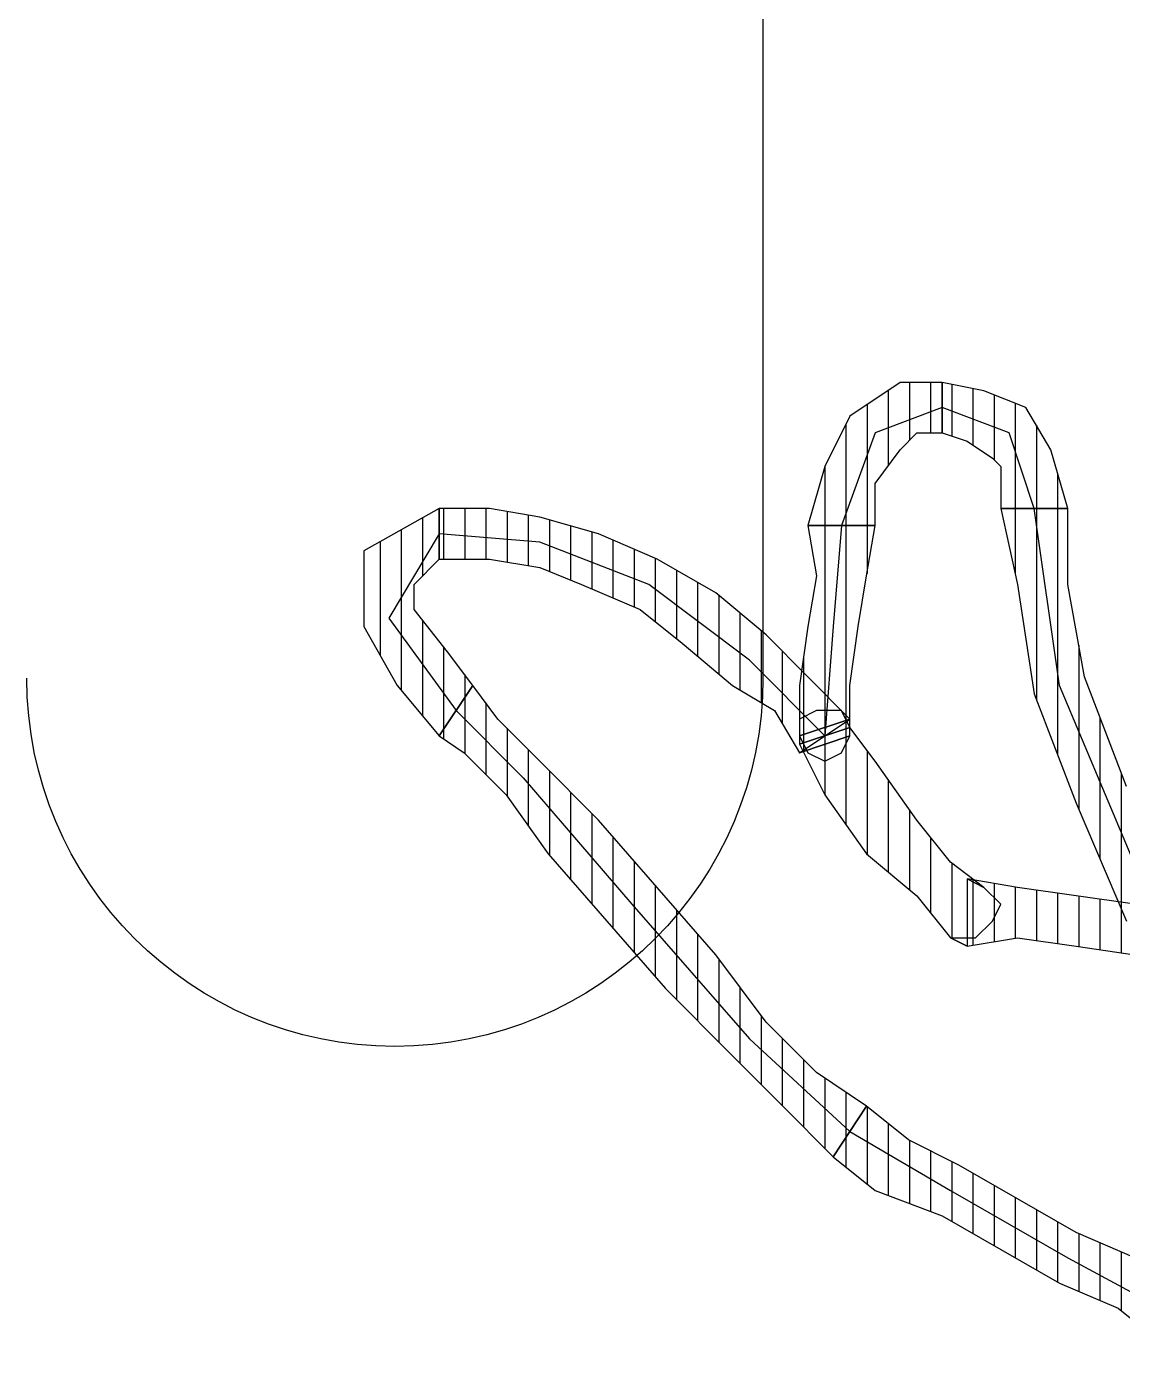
# Model space of a CAD drawing. Header units: millimetres. Extents: x 11489 to 12006, y 36725 to 37730.
# Drawn here: x 11810.31 to 11816.78, y 37437.38 to 37445.29 of the extents above; entities that cross this region are included whole.
import ezdxf

# ---------------------------------------------------------------- set-up
doc = ezdxf.new("R2010")
doc.units = ezdxf.units.MM
doc.layers.add('002 Çizgi', color=7, linetype='Continuous')
doc.layers.add('OC-Mutfak_Ekipman', color=252, linetype='Continuous')
pattern_1 = [(360, (-19413.11011, 29189.02214), (1e-16, 0.125), [25])]

# ---------------------------------------------------------------- blocks, each defined once
blk = doc.blocks.new('A$C3596506F')
at = {"layer": '002 Çizgi', "color": 7}
blk.add_line((42.4972, 132.6686), (42.4972, 105.9968), dxfattribs=at)
blk.add_arc((44.6701, 105.9968), 2.1729, 180, 0, dxfattribs=at)
blk = doc.blocks.new('A$C0b4f8896')
at = {"ltscale": 30}
h = blk.add_hatch(dxfattribs=at)
h.set_pattern_fill('DC_LINES', color=256, scale=0.1, style=0)
h.set_pattern_definition(pattern_1)
edge = h.paths.add_edge_path(flags=0)
edge.add_line((47.886, 6.333), (47.7866, 6.0859))
edge.add_line((47.7866, 6.0859), (47.6873, 5.7393))
edge.add_line((47.6873, 5.7393), (47.5879, 5.3926))
edge.add_line((47.5879, 5.3926), (47.4886, 4.9473))
edge.add_line((47.4886, 4.9473), (47.3892, 4.5518))
edge.add_line((47.3892, 4.5518), (47.3395, 4.2061))
edge.add_line((47.3395, 4.2061), (47.2899, 3.8594))
edge.add_line((47.2899, 3.8594), (47.2402, 3.5625))
edge.add_line((47.2402, 3.5625), (47.6376, 3.5625))
edge.add_line((47.6376, 3.5625), (47.5879, 3.8594))
edge.add_line((47.5879, 3.8594), (47.6376, 4.2061))
edge.add_line((47.6376, 4.2061), (47.6873, 4.5518))
edge.add_line((47.6873, 4.5518), (47.7866, 4.9473))
edge.add_line((47.7866, 4.9473), (47.886, 5.2939))
edge.add_line((47.886, 5.2939), (47.9853, 5.6406))
edge.add_line((47.9853, 5.6406), (48.0847, 5.9863))
edge.add_line((48.0847, 5.9863), (48.184, 6.2344))
h = blk.add_hatch(dxfattribs=at)
h.set_pattern_fill('DC_LINES', color=256, scale=0.1, style=0)
h.set_pattern_definition(pattern_1)
edge = h.paths.add_edge_path(flags=0)
edge.add_line((49.9225, 5.2939), (49.9225, 5.2441))
edge.add_line((49.9225, 5.2441), (49.7736, 5.0469))
edge.add_line((49.7736, 5.0469), (49.6743, 4.8984))
edge.add_line((49.6743, 4.8984), (49.4756, 4.5518))
edge.add_line((49.4756, 4.5518), (49.3265, 4.2061))
edge.add_line((49.3265, 4.2061), (49.1279, 3.8594))
edge.add_line((49.1279, 3.8594), (48.9291, 3.5127))
edge.add_line((48.9291, 3.5127), (48.7801, 3.2158))
edge.add_line((48.7801, 3.2158), (48.5814, 2.9688))
edge.add_line((48.5814, 2.9688), (48.8795, 2.7705))
edge.add_line((48.8795, 2.7705), (49.0781, 3.0186))
edge.add_line((49.0781, 3.0186), (49.2272, 3.4141))
edge.add_line((49.2272, 3.4141), (49.4258, 3.7607))
edge.add_line((49.4258, 3.7607), (49.6246, 4.1064))
edge.add_line((49.6246, 4.1064), (49.7736, 4.4531))
edge.add_line((49.7736, 4.4531), (49.9723, 4.7002))
edge.add_line((49.9723, 4.7002), (50.0717, 4.9473))
edge.add_line((50.0717, 4.9473), (50.1213, 5.0469))
edge.add_line((50.1213, 5.0469), (50.1213, 4.9971))
h = blk.add_hatch(dxfattribs=at)
h.set_pattern_fill('DC_LINES', color=256, scale=0.1, style=0)
h.set_pattern_definition(pattern_1)
edge = h.paths.add_edge_path(flags=0)
edge.add_line((45.0546, 3.7607), (45.5016, 3.8594))
edge.add_line((45.5016, 3.8594), (46.1474, 3.958))
edge.add_line((46.1474, 3.958), (46.7932, 4.2061))
edge.add_line((46.7932, 4.2061), (47.4886, 4.502))
edge.add_line((47.4886, 4.502), (47.2899, 4.7988))
edge.add_line((47.2899, 4.7988), (46.6938, 4.502))
edge.add_line((46.6938, 4.502), (46.048, 4.2549))
edge.add_line((46.048, 4.2549), (45.5016, 4.1562))
edge.add_line((45.5016, 4.1562), (45.0546, 4.1562))
h = blk.add_hatch(dxfattribs=at)
h.set_pattern_fill('DC_LINES', color=256, scale=0.1, style=0)
h.set_pattern_definition(pattern_1)
edge = h.paths.add_edge_path(flags=0)
edge.add_line((44.6075, 3.4141), (44.6572, 3.5625))
edge.add_line((44.6572, 3.5625), (44.7565, 3.7109))
edge.add_line((44.7565, 3.7109), (44.8062, 3.7607))
edge.add_line((44.8062, 3.7607), (45.0546, 3.7607))
edge.add_line((45.0546, 3.7607), (45.0546, 4.1562))
edge.add_line((45.0546, 4.1562), (44.7068, 4.0566))
edge.add_line((44.7068, 4.0566), (44.4585, 3.9092))
edge.add_line((44.4585, 3.9092), (44.3591, 3.6611))
edge.add_line((44.3591, 3.6611), (44.3094, 3.4141))
h = blk.add_hatch(dxfattribs=at)
h.set_pattern_fill('DC_LINES', color=256, scale=0.1, style=0)
h.set_pattern_definition(pattern_1)
edge = h.paths.add_edge_path(flags=0)
edge.add_line((47.2402, 3.5625), (47.2899, 3.6611))
edge.add_line((47.2899, 3.6611), (47.1409, 3.4639))
edge.add_line((47.1409, 3.4639), (46.8925, 3.2656))
edge.add_line((46.8925, 3.2656), (46.5447, 3.0186))
edge.add_line((46.5447, 3.0186), (46.3461, 2.8701))
edge.add_line((46.3461, 2.8701), (46.4454, 2.5732))
edge.add_line((46.4454, 2.5732), (46.7435, 2.7217))
edge.add_line((46.7435, 2.7217), (47.0912, 2.9688))
edge.add_line((47.0912, 2.9688), (47.3395, 3.2656))
edge.add_line((47.3395, 3.2656), (47.5879, 3.4639))
edge.add_line((47.5879, 3.4639), (47.6376, 3.5625))
edge.add_line((47.6376, 3.5625), (47.5879, 3.4639))
edge.add_line((47.5879, 3.4639), (47.5879, 3.6123))
edge.add_line((47.5879, 3.6123), (47.4886, 3.7109))
edge.add_line((47.4886, 3.7109), (47.3892, 3.7607))
edge.add_line((47.3892, 3.7607), (47.2899, 3.6611))
h = blk.add_hatch(dxfattribs=at)
h.set_pattern_fill('DC_LINES', color=256, scale=0.1, style=0)
h.set_pattern_definition(pattern_1)
edge = h.paths.add_edge_path(flags=0)
edge.add_line((45.1539, 3.0186), (44.9055, 3.0186))
edge.add_line((44.9055, 3.0186), (44.7068, 3.167))
edge.add_line((44.7068, 3.167), (44.6075, 3.2656))
edge.add_line((44.6075, 3.2656), (44.6075, 3.4141))
edge.add_line((44.6075, 3.4141), (44.3094, 3.4141))
edge.add_line((44.3094, 3.4141), (44.3094, 3.167))
edge.add_line((44.3094, 3.167), (44.5081, 2.8701))
edge.add_line((44.5081, 2.8701), (44.8062, 2.7217))
edge.add_line((44.8062, 2.7217), (45.1539, 2.6221))
h = blk.add_hatch(dxfattribs=at)
h.set_pattern_fill('DC_LINES', color=256, scale=0.1, style=0)
h.set_pattern_definition(pattern_1)
edge = h.paths.add_edge_path(flags=0)
edge.add_line((46.4951, 2.5732), (46.3958, 2.8701))
edge.add_line((46.3958, 2.8701), (46.0977, 2.8701))
edge.add_line((46.0977, 2.8701), (45.75, 2.9189))
edge.add_line((45.75, 2.9189), (45.452, 2.9688))
edge.add_line((45.452, 2.9688), (45.1539, 3.0186))
edge.add_line((45.1539, 3.0186), (45.1539, 2.6221))
edge.add_line((45.1539, 2.6221), (45.452, 2.6719))
edge.add_line((45.452, 2.6719), (45.75, 2.6221))
edge.add_line((45.75, 2.6221), (46.0977, 2.5732))
edge.add_line((46.0977, 2.5732), (46.3958, 2.5732))
edge.add_line((46.3958, 2.5732), (46.2964, 2.8701))
edge.add_line((46.2964, 2.8701), (46.3958, 2.5732))
edge.add_line((46.3958, 2.5732), (46.4951, 2.6221))
edge.add_line((46.4951, 2.6221), (46.5447, 2.7217))
edge.add_line((46.5447, 2.7217), (46.4951, 2.8203))
edge.add_line((46.4951, 2.8203), (46.3958, 2.8701))
h = blk.add_hatch(dxfattribs=at)
h.set_pattern_fill('DC_LINES', color=256, scale=0.1, style=0)
h.set_pattern_definition(pattern_1)
edge = h.paths.add_edge_path(flags=0)
edge.add_line((48.5814, 2.9688), (48.3827, 2.6719))
edge.add_line((48.3827, 2.6719), (48.0847, 2.375))
edge.add_line((48.0847, 2.375), (47.6873, 2.0781))
edge.add_line((47.6873, 2.0781), (47.2899, 1.7314))
edge.add_line((47.2899, 1.7314), (46.8925, 1.3857))
edge.add_line((46.8925, 1.3857), (46.5447, 1.0391))
edge.add_line((46.5447, 1.0391), (46.2964, 0.792))
edge.add_line((46.2964, 0.792), (46.0977, 0.6436))
edge.add_line((46.0977, 0.6436), (46.3958, 0.4453))
edge.add_line((46.3958, 0.4453), (46.4951, 0.5938))
edge.add_line((46.4951, 0.5938), (46.7435, 0.8408))
edge.add_line((46.7435, 0.8408), (47.0912, 1.0889))
edge.add_line((47.0912, 1.0889), (47.4886, 1.4346))
edge.add_line((47.4886, 1.4346), (47.886, 1.7812))
edge.add_line((47.886, 1.7812), (48.2833, 2.1768))
edge.add_line((48.2833, 2.1768), (48.5814, 2.4736))
edge.add_line((48.5814, 2.4736), (48.8795, 2.7705))
h = blk.add_hatch(dxfattribs=at)
h.set_pattern_fill('DC_LINES', color=256, scale=0.1, style=0)
h.set_pattern_definition(pattern_1)
edge = h.paths.add_edge_path(flags=0)
edge.add_line((45.3525, 0.4453), (45.3525, 0.7422))
edge.add_line((45.3525, 0.7422), (45.4023, 1.0391))
edge.add_line((45.4023, 1.0391), (45.5016, 1.2861))
edge.add_line((45.5016, 1.2861), (45.6506, 1.6328))
edge.add_line((45.6506, 1.6328), (45.8493, 1.8799))
edge.add_line((45.8493, 1.8799), (46.0977, 2.1768))
edge.add_line((46.0977, 2.1768), (46.2467, 2.4248))
edge.add_line((46.2467, 2.4248), (46.4951, 2.5732))
edge.add_line((46.4951, 2.5732), (46.2964, 2.8701))
edge.add_line((46.2964, 2.8701), (46.048, 2.6221))
edge.add_line((46.048, 2.6221), (45.7996, 2.375))
edge.add_line((45.7996, 2.375), (45.5513, 2.0781))
edge.add_line((45.5513, 2.0781), (45.3525, 1.7314))
edge.add_line((45.3525, 1.7314), (45.2036, 1.3857))
edge.add_line((45.2036, 1.3857), (45.1042, 1.0391))
edge.add_line((45.1042, 1.0391), (45.0546, 0.7422))
edge.add_line((45.0546, 0.7422), (45.0546, 0.4453))
h = blk.add_hatch(dxfattribs=at)
h.set_pattern_fill('DC_LINES', color=256, scale=0.1, style=0)
h.set_pattern_definition(pattern_1)
edge = h.paths.add_edge_path(flags=0)
edge.add_line((46.0977, 0.6436), (45.899, 0.4951))
edge.add_line((45.899, 0.4951), (45.6506, 0.2969))
edge.add_line((45.6506, 0.2969), (45.5016, 0.2969))
edge.add_line((45.5016, 0.2969), (45.3525, 0.4453))
edge.add_line((45.3525, 0.4453), (45.0546, 0.4453))
edge.add_line((45.0546, 0.4453), (45.3029, 0))
edge.add_line((45.3029, 0), (45.75, 0))
edge.add_line((45.75, 0), (46.0977, 0.1982))
edge.add_line((46.0977, 0.1982), (46.3958, 0.4453))
for p, q in [((49.4756, 4.1562), (49.8232, 4.7988)), ((49.7736, 4.4531), (49.9723, 4.7002)), ((47.3892, 4.6514), (46.0977, 4.1064)), ((47.3892, 4.5518), (47.3395, 4.2061)), ((47.6376, 4.2061), (47.6873, 4.5518)), ((49.4756, 4.5518), (49.3265, 4.2061)), ((46.6938, 4.502), (46.048, 4.2549)), ((46.7932, 4.2061), (47.4886, 4.502)), ((49.6246, 4.1064), (49.7736, 4.4531)), ((46.048, 4.2549), (45.5016, 4.1562)), ((46.1474, 3.958), (46.7932, 4.2061)), ((47.3395, 4.2061), (47.2899, 3.8594)), ((47.5879, 3.8594), (47.6376, 4.2061)), ((49.3265, 4.2061), (49.1279, 3.8594)), ((45.0546, 4.1562), (44.7068, 4.0566)), ((45.0546, 3.7607), (45.0546, 4.1562)), ((45.5016, 4.1562), (45.0546, 4.1562)), ((45.0546, 4.1562), (45.0546, 4.1562)), ((45.0546, 4.1562), (45.0546, 3.7607)), ((49.0781, 3.4639), (49.4756, 4.1562)), ((44.7068, 4.0566), (44.4585, 3.9092)), ((46.0977, 4.1064), (45.0546, 3.958)), ((49.4258, 3.7607), (49.6246, 4.1064)), ((45.0546, 3.958), (44.6075, 3.8096)), ((45.5016, 3.8594), (46.1474, 3.958)), ((44.4585, 3.9092), (44.3591, 3.6611)), ((44.6075, 3.8096), (44.4585, 3.4141)), ((45.0546, 3.7607), (45.5016, 3.8594)), ((47.2899, 3.8594), (47.2402, 3.5625)), ((47.6376, 3.5625), (47.5879, 3.8594)), ((49.1279, 3.8594), (48.9291, 3.5127)), ((44.7565, 3.7109), (44.8062, 3.7607)), ((44.8062, 3.7607), (45.0546, 3.7607)), ((45.0546, 3.7607), (45.0546, 3.7607)), ((45.0546, 3.7607), (45.0546, 3.7607)), ((47.3892, 3.7607), (47.2899, 3.6611)), ((47.4886, 3.7109), (47.3892, 3.7607)), ((49.2272, 3.4141), (49.4258, 3.7607)), ((44.3591, 3.6611), (44.3094, 3.4141)), ((44.6572, 3.5625), (44.7565, 3.7109)), ((47.2899, 3.6611), (47.1409, 3.4639)), ((47.2402, 3.5625), (47.2899, 3.6611)), ((47.2899, 3.6611), (47.2402, 3.5625)), ((47.5879, 3.6123), (47.4886, 3.7109)), ((44.6075, 3.4141), (44.6572, 3.5625)), ((47.2402, 3.5625), (47.6376, 3.5625)), ((47.2402, 3.5625), (47.2402, 3.5625)), ((47.5879, 3.4639), (47.5879, 3.6123)), ((47.5879, 3.4639), (47.6376, 3.5625)), ((47.6376, 3.5625), (47.5879, 3.4639)), ((48.9291, 3.5127), (48.7801, 3.2158)), ((44.3094, 3.4141), (44.3094, 3.4141)), ((44.3094, 3.4141), (44.6075, 3.4141)), ((44.6075, 3.4141), (44.3094, 3.4141)), ((44.3094, 3.4141), (44.3094, 3.167)), ((44.4585, 3.4141), (44.6075, 3.0186)), ((44.6075, 3.4141), (44.6075, 3.4141)), ((44.6075, 3.4141), (44.6075, 3.4141)), ((44.6075, 3.2656), (44.6075, 3.4141)), ((47.1409, 3.4639), (46.8925, 3.2656)), ((47.3395, 3.2656), (47.5879, 3.4639)), ((48.7304, 2.8701), (49.0781, 3.4639)), ((49.0781, 3.0186), (49.2272, 3.4141)), ((44.7068, 3.167), (44.6075, 3.2656)), ((46.8925, 3.2656), (46.5447, 3.0186)), ((47.0912, 2.9688), (47.3395, 3.2656)), ((44.3094, 3.167), (44.5081, 2.8701)), ((44.9055, 3.0186), (44.7068, 3.167)), ((48.7801, 3.2158), (48.5814, 2.9688)), ((44.6075, 3.0186), (45.1539, 2.8203)), ((45.1539, 3.0186), (44.9055, 3.0186)), ((45.1539, 3.0186), (45.1539, 3.0186)), ((45.1539, 2.6221), (45.1539, 3.0186)), ((45.1539, 3.0186), (45.1539, 3.0186)), ((45.452, 2.9688), (45.1539, 3.0186)), ((45.1539, 3.0186), (45.1539, 2.6221)), ((46.5447, 3.0186), (46.3461, 2.8701)), ((48.8795, 2.7705), (49.0781, 3.0186)), ((45.75, 2.9189), (45.452, 2.9688)), ((46.7435, 2.7217), (47.0912, 2.9688)), ((48.5814, 2.9688), (48.3827, 2.6719)), ((48.5814, 2.9688), (48.5814, 2.9688)), ((48.8795, 2.7705), (48.5814, 2.9688)), ((48.5814, 2.9688), (48.5814, 2.9688)), ((48.5814, 2.9688), (48.8795, 2.7705)), ((44.5081, 2.8701), (44.8062, 2.7217)), ((46.0977, 2.8701), (45.75, 2.9189)), ((46.2964, 2.8701), (46.048, 2.6221)), ((46.3958, 2.8701), (46.0977, 2.8701)), ((46.3461, 2.8701), (46.2467, 2.8203)), ((46.3958, 2.5732), (46.2964, 2.8701)), ((46.2964, 2.8701), (46.3958, 2.5732)), ((46.4951, 2.5732), (46.2964, 2.8701)), ((46.3461, 2.8701), (46.4454, 2.5732)), ((46.4454, 2.5732), (46.3461, 2.8701)), ((46.3461, 2.8701), (46.3461, 2.8701)), ((46.4951, 2.5732), (46.3958, 2.8701)), ((46.4951, 2.8203), (46.3958, 2.8701)), ((46.3958, 2.8701), (46.4951, 2.5732)), ((48.184, 2.2764), (48.7304, 2.8701)), ((45.1539, 2.8203), (45.75, 2.7705)), ((45.75, 2.7705), (46.3958, 2.7217)), ((46.2467, 2.8203), (46.2467, 2.6719)), ((46.5447, 2.7217), (46.4951, 2.8203)), ((48.5814, 2.4736), (48.8795, 2.7705)), ((48.8795, 2.7705), (48.8795, 2.7705)), ((44.8062, 2.7217), (45.1539, 2.6221)), ((46.3958, 2.7217), (45.9487, 2.2764)), ((46.4454, 2.5732), (46.7435, 2.7217)), ((46.4951, 2.6221), (46.5447, 2.7217)), ((45.1539, 2.6221), (45.452, 2.6719)), ((45.1539, 2.6221), (45.1539, 2.6221)), ((45.452, 2.6719), (45.75, 2.6221)), ((45.75, 2.6221), (46.0977, 2.5732)), ((46.048, 2.6221), (45.7996, 2.375)), ((46.2467, 2.6719), (46.2964, 2.5732)), ((46.3958, 2.5732), (46.4951, 2.6221)), ((48.3827, 2.6719), (48.0847, 2.375)), ((46.0977, 2.5732), (46.3958, 2.5732)), ((46.2467, 2.4248), (46.4951, 2.5732)), ((46.2964, 2.5732), (46.4454, 2.5732)), ((46.4951, 2.5732), (46.4951, 2.5732)), ((48.2833, 2.1768), (48.5814, 2.4736)), ((45.7996, 2.375), (45.5513, 2.0781)), ((46.0977, 2.1768), (46.2467, 2.4248)), ((48.0847, 2.375), (47.6873, 2.0781)), ((45.9487, 2.2764), (45.5016, 1.6826)), ((47.3892, 1.583), (48.184, 2.2764)), ((45.8493, 1.8799), (46.0977, 2.1768)), ((47.886, 1.7812), (48.2833, 2.1768)), ((45.5513, 2.0781), (45.3525, 1.7314)), ((47.6873, 2.0781), (47.2899, 1.7314)), ((45.6506, 1.6328), (45.8493, 1.8799)), ((47.4886, 1.4346), (47.886, 1.7812)), ((45.3525, 1.7314), (45.2036, 1.3857)), ((45.5016, 1.6826), (45.2532, 1.0391)), ((47.2899, 1.7314), (46.8925, 1.3857)), ((45.5016, 1.2861), (45.6506, 1.6328)), ((46.6441, 0.9404), (47.3892, 1.583)), ((47.0912, 1.0889), (47.4886, 1.4346)), ((45.2036, 1.3857), (45.1042, 1.0391)), ((46.8925, 1.3857), (46.5447, 1.0391)), ((45.4023, 1.0391), (45.5016, 1.2861)), ((45.1042, 1.0391), (45.0546, 0.7422)), ((45.2532, 1.0391), (45.2036, 0.4453)), ((45.3525, 0.7422), (45.4023, 1.0391)), ((46.5447, 1.0391), (46.2964, 0.792)), ((46.7435, 0.8408), (47.0912, 1.0889)), ((46.2467, 0.5449), (46.6441, 0.9404)), ((46.2964, 0.792), (46.0977, 0.6436)), ((46.4951, 0.5938), (46.7435, 0.8408)), ((45.0546, 0.7422), (45.0546, 0.4453)), ((45.3525, 0.4453), (45.3525, 0.7422)), ((46.0977, 0.6436), (45.899, 0.4951)), ((46.0977, 0.6436), (46.3958, 0.4453)), ((46.0977, 0.6436), (46.0977, 0.6436)), ((46.3958, 0.4453), (46.0977, 0.6436)), ((46.0977, 0.6436), (46.0977, 0.6436)), ((46.3958, 0.4453), (46.4951, 0.5938)), ((45.899, 0.4951), (45.6506, 0.2969)), ((45.7003, 0.1484), (46.2467, 0.5449)), ((45.0546, 0.4453), (45.0546, 0.4453)), ((45.0546, 0.4453), (45.3525, 0.4453)), ((45.3525, 0.4453), (45.0546, 0.4453)), ((45.0546, 0.4453), (45.3029, 0)), ((45.2036, 0.4453), (45.7003, 0.1484)), ((45.3525, 0.4453), (45.3525, 0.4453)), ((45.3525, 0.4453), (45.3525, 0.4453)), ((45.5016, 0.2969), (45.3525, 0.4453)), ((46.0977, 0.1982), (46.3958, 0.4453)), ((46.3958, 0.4453), (46.3958, 0.4453)), ((45.6506, 0.2969), (45.5016, 0.2969)), ((45.75, 0), (46.0977, 0.1982)), ((45.3029, 0), (45.75, 0))]:
    blk.add_line(p, q, dxfattribs=at)

msp = doc.modelspace()

# ---------------------------------------------------------------- block references
at = {"xscale": -1}
msp.add_blockref('A$C3596506F', (11857.1552, 37335.45), dxfattribs=at)
at = {"layer": 'OC-Mutfak_Ekipman', "linetype": 'Continuous', "rotation": 270}
msp.add_blockref('A$C0b4f8896', (11812.3011, 37487.5019), dxfattribs=at)

doc.saveas('drawing.dxf')
